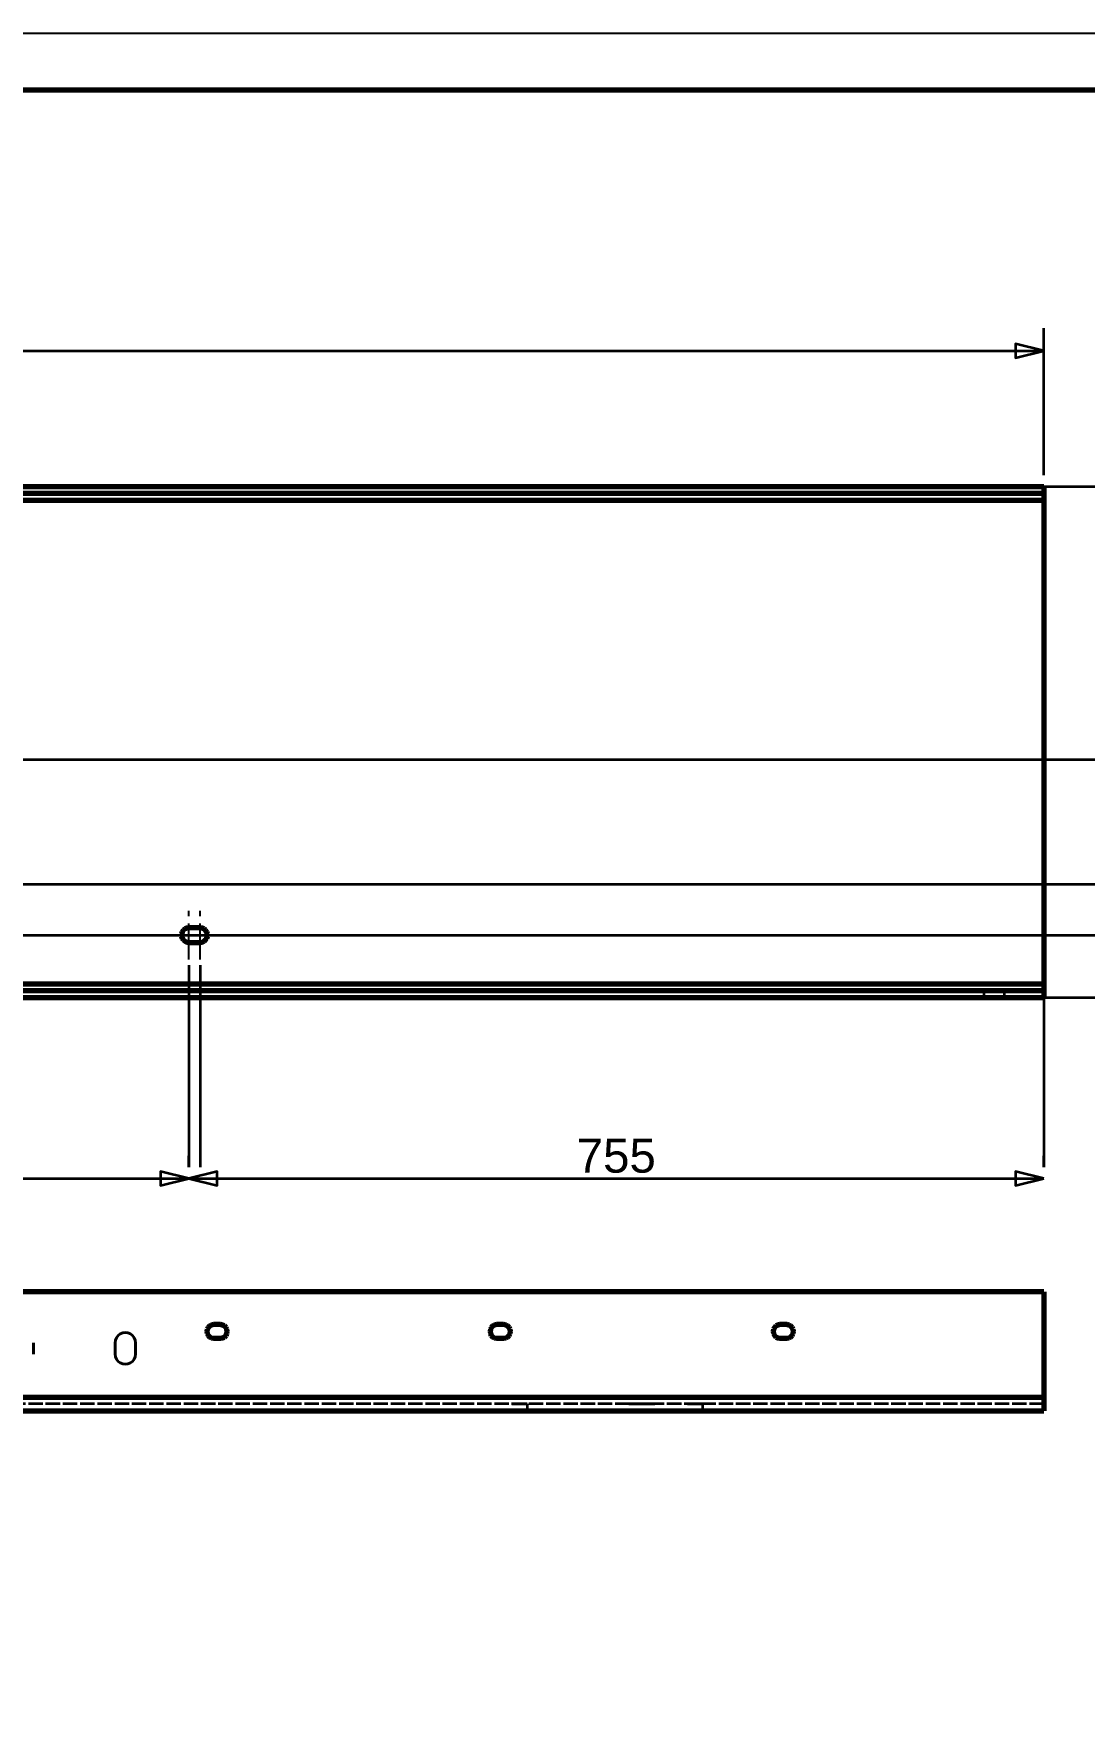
# Model space of a CAD drawing. Header units: millimetres. Extents: x 0 to 420, y 0 to 297.
# Drawn here: x 186.3 to 279.1, y 148.5 to 297 of the extents above; entities that cross this region are included whole.
import ezdxf
from ezdxf.enums import TextEntityAlignment as Align

# ---------------------------------------------------------------- set-up
doc = ezdxf.new("R2010")
doc.units = ezdxf.units.MM
doc.linetypes.add('CENTER', pattern=[5.08, 3.175, -0.635, 0.635, -0.635])
doc.linetypes.add('DASHED', pattern=[1.524, 1.27, -0.254])
doc.styles.add('GOST', font='Arial')

msp = doc.modelspace()

# ---------------------------------------------------------------- linework, layer by layer
at = {"color": 7, "lineweight": 35}
for p, q in [((275.5, 258), (275.5, 271)), ((65, 269), (275.5, 269)), ((275.5, 257), (290.5, 257)), ((98.47, 232.9), (290.5, 232.9)), ((113.97, 232.9), (290.5, 232.9)), ((98.47, 221.9), (290.5, 221.9)), ((113.97, 221.9), (290.5, 221.9)), ((102.65, 217.4), (290.5, 217.4)), ((103.65, 217.4), (290.5, 217.4)), ((202.65, 217.4), (290.5, 217.4)), ((203.65, 217.4), (290.5, 217.4)), ((200, 214.75), (200, 196.9)), ((201, 214.75), (201, 196.9)), ((275.5, 211.9), (275.5, 196.9)), ((275.5, 211.9), (290.5, 211.9)), ((200, 196.9), (200, 197.9)), ((200, 196.9), (200, 197.9)), ((275.5, 196.9), (275.5, 197.9)), ((111.3, 195.9), (200, 195.9)), ((200, 195.9), (275.5, 195.9))]:
    msp.add_line(p, q, dxfattribs=at)
at = {"color": 1, "lineweight": 70}
for p, q in [((65, 257), (275.5, 257)), ((275.5, 257), (275.5, 256.4)), ((275.5, 256.4), (65, 256.4)), ((65, 255.8), (275.5, 255.8)), ((275.5, 256.4), (275.5, 256.4)), ((275.5, 256.4), (275.5, 256.38)), ((275.5, 256.38), (275.5, 256.37)), ((275.5, 256.37), (275.5, 256.34)), ((275.5, 256.34), (275.5, 256.31)), ((275.5, 256.31), (275.5, 256.27)), ((275.5, 256.27), (275.5, 256.22)), ((275.5, 256.22), (275.5, 256.17)), ((275.5, 256.17), (275.5, 256.12)), ((275.5, 256.12), (275.5, 256.06)), ((275.5, 256.06), (275.5, 256)), ((275.5, 256), (275.5, 255.93)), ((275.5, 255.93), (275.5, 255.87)), ((275.5, 255.87), (275.5, 255.8)), ((275.5, 255.8), (275.5, 213.1)), ((199.41, 217.67), (199.36, 217.49)), ((199.36, 217.49), (199.36, 217.31)), ((199.36, 217.31), (199.41, 217.13)), ((199.51, 217.83), (199.41, 217.67)), ((199.41, 217.13), (199.51, 216.97)), ((199.65, 217.95), (199.51, 217.83)), ((199.51, 216.97), (199.65, 216.85)), ((199.82, 218.02), (199.65, 217.95)), ((199.65, 216.85), (199.82, 216.78)), ((200, 218.05), (199.82, 218.02)), ((201, 218.05), (200, 218.05)), ((201.18, 218.02), (201, 218.05)), ((201.35, 217.95), (201.18, 218.02)), ((201.18, 216.78), (201.35, 216.85)), ((201.49, 217.83), (201.35, 217.95)), ((201.35, 216.85), (201.49, 216.97)), ((201.59, 217.67), (201.49, 217.83)), ((201.49, 216.97), (201.59, 217.13)), ((201.64, 217.49), (201.59, 217.67)), ((201.59, 217.13), (201.64, 217.31)), ((201.64, 217.31), (201.64, 217.49)), ((199.82, 216.78), (200, 216.75)), ((200, 216.75), (201, 216.75)), ((201, 216.75), (201.18, 216.78)), ((65, 213.1), (275.5, 213.1)), ((65, 212.5), (275.5, 212.5)), ((275.5, 213.1), (275.5, 213.03)), ((275.5, 213.03), (275.5, 212.97)), ((275.5, 212.97), (275.5, 212.9)), ((275.5, 212.9), (275.5, 212.84)), ((275.5, 212.84), (275.5, 212.78)), ((275.5, 212.78), (275.5, 212.73)), ((275.5, 212.73), (275.5, 212.68)), ((275.5, 212.68), (275.5, 212.63)), ((275.5, 212.63), (275.5, 212.59)), ((275.5, 212.59), (275.5, 212.56)), ((275.5, 212.56), (275.5, 212.53)), ((275.5, 212.53), (275.5, 212.52)), ((275.5, 212.52), (275.5, 212.5)), ((275.5, 212.5), (275.5, 211.9)), ((275.5, 212.5), (275.5, 212.5)), ((65, 211.9), (275.5, 211.9)), ((275.5, 185.9), (65, 185.9)), ((275.5, 185.9), (275.5, 176.6)), ((201.71, 182.75), (201.63, 182.59)), ((201.85, 182.89), (201.71, 182.75)), ((202.01, 182.97), (201.85, 182.89)), ((202.2, 183), (202.01, 182.97)), ((202.8, 183), (202.2, 183)), ((202.99, 182.97), (202.8, 183)), ((203.15, 182.89), (202.99, 182.97)), ((203.29, 182.75), (203.15, 182.89)), ((203.37, 182.59), (203.29, 182.75)), ((226.71, 182.75), (226.63, 182.59)), ((226.85, 182.89), (226.71, 182.75)), ((227.01, 182.97), (226.85, 182.89)), ((227.2, 183), (227.01, 182.97)), ((227.8, 183), (227.2, 183)), ((227.99, 182.97), (227.8, 183)), ((228.15, 182.89), (227.99, 182.97)), ((228.29, 182.75), (228.15, 182.89)), ((228.37, 182.59), (228.29, 182.75)), ((251.71, 182.75), (251.63, 182.59)), ((251.85, 182.89), (251.71, 182.75)), ((252.01, 182.97), (251.85, 182.89)), ((252.2, 183), (252.01, 182.97)), ((252.8, 183), (252.2, 183)), ((252.99, 182.97), (252.8, 183)), ((253.15, 182.89), (252.99, 182.97)), ((253.29, 182.75), (253.15, 182.89)), ((253.37, 182.59), (253.29, 182.75)), ((201.63, 182.59), (201.6, 182.4)), ((201.6, 182.4), (201.63, 182.21)), ((201.63, 182.21), (201.71, 182.05)), ((201.71, 182.05), (201.85, 181.91)), ((201.85, 181.91), (202.01, 181.83)), ((202.01, 181.83), (202.2, 181.8)), ((202.2, 181.8), (202.8, 181.8)), ((202.8, 181.8), (202.99, 181.83)), ((202.99, 181.83), (203.15, 181.91)), ((203.15, 181.91), (203.29, 182.05)), ((203.29, 182.05), (203.37, 182.21)), ((203.4, 182.4), (203.37, 182.59)), ((203.37, 182.21), (203.4, 182.4)), ((226.63, 182.59), (226.6, 182.4)), ((226.6, 182.4), (226.63, 182.21)), ((226.63, 182.21), (226.71, 182.05)), ((226.71, 182.05), (226.85, 181.91)), ((226.85, 181.91), (227.01, 181.83)), ((227.01, 181.83), (227.2, 181.8)), ((227.2, 181.8), (227.8, 181.8)), ((227.8, 181.8), (227.99, 181.83)), ((227.99, 181.83), (228.15, 181.91)), ((228.15, 181.91), (228.29, 182.05)), ((228.29, 182.05), (228.37, 182.21)), ((228.4, 182.4), (228.37, 182.59)), ((228.37, 182.21), (228.4, 182.4)), ((251.63, 182.59), (251.6, 182.4)), ((251.6, 182.4), (251.63, 182.21)), ((251.63, 182.21), (251.71, 182.05)), ((251.71, 182.05), (251.85, 181.91)), ((251.85, 181.91), (252.01, 181.83)), ((252.01, 181.83), (252.2, 181.8)), ((252.2, 181.8), (252.8, 181.8)), ((252.8, 181.8), (252.99, 181.83)), ((252.99, 181.83), (253.15, 181.91)), ((253.15, 181.91), (253.29, 182.05)), ((253.29, 182.05), (253.37, 182.21)), ((253.4, 182.4), (253.37, 182.59)), ((253.37, 182.21), (253.4, 182.4)), ((65, 176.6), (275.5, 176.6)), ((65, 175.4), (275.5, 175.4)), ((275.5, 176.6), (275.5, 176.47)), ((275.5, 176.47), (275.5, 176.33)), ((275.5, 176.33), (275.5, 176.2)), ((275.5, 176.2), (275.5, 176.08)), ((275.5, 176.08), (275.5, 175.96)), ((275.5, 175.96), (275.5, 175.85)), ((275.5, 175.85), (275.5, 175.75)), ((275.5, 175.75), (275.5, 175.66)), ((275.5, 175.66), (275.5, 175.58)), ((275.5, 175.58), (275.5, 175.52)), ((275.5, 175.52), (275.5, 175.47)), ((275.5, 175.47), (275.5, 175.43)), ((275.5, 175.43), (275.5, 175.41)), ((275.5, 175.41), (275.5, 175.4))]:
    msp.add_line(p, q, dxfattribs=at)
at = {"color": 5, "linetype": 'DASHED', "lineweight": 35}
for p, q in [((275.5, 257), (65, 257)), ((187.12, 257), (187.1, 257)), ((187.1, 257), (187.1, 257)), ((187.1, 257), (187.1, 257)), ((187.1, 257), (187.12, 257)), ((187.13, 257), (187.12, 257)), ((187.12, 257), (187.13, 257)), ((187.16, 257), (187.13, 257)), ((187.13, 257), (187.16, 257)), ((187.19, 257), (187.16, 257)), ((187.16, 257), (187.19, 257)), ((187.23, 257), (187.19, 257)), ((187.19, 257), (187.23, 257)), ((187.28, 257), (187.23, 257)), ((187.23, 257), (187.28, 257)), ((187.33, 257), (187.28, 257)), ((187.28, 257), (187.33, 257)), ((187.38, 257), (187.33, 257)), ((187.33, 257), (187.38, 257)), ((187.44, 257), (187.38, 257)), ((187.38, 257), (187.44, 257)), ((187.5, 257), (187.44, 257)), ((187.44, 257), (187.5, 257)), ((187.57, 257), (187.5, 257)), ((187.5, 257), (187.57, 257)), ((187.63, 257), (187.57, 257)), ((187.57, 257), (187.63, 257)), ((187.7, 257), (187.63, 257)), ((187.63, 257), (187.7, 257)), ((188.3, 257), (187.7, 257)), ((187.7, 257), (188.3, 257)), ((188.3, 257), (188.37, 257)), ((188.37, 257), (188.3, 257)), ((188.37, 257), (188.43, 257)), ((188.43, 257), (188.37, 257)), ((188.43, 257), (188.5, 257)), ((188.5, 257), (188.43, 257)), ((188.5, 257), (188.56, 257)), ((188.56, 257), (188.5, 257)), ((188.56, 257), (188.62, 257)), ((188.62, 257), (188.56, 257)), ((188.62, 257), (188.67, 257)), ((188.67, 257), (188.62, 257)), ((188.67, 257), (188.72, 257)), ((188.72, 257), (188.67, 257)), ((188.72, 257), (188.77, 257)), ((188.77, 257), (188.72, 257)), ((188.77, 257), (188.81, 257)), ((188.81, 257), (188.77, 257)), ((188.81, 257), (188.84, 257)), ((188.84, 257), (188.81, 257)), ((188.84, 257), (188.87, 257)), ((188.87, 257), (188.84, 257)), ((188.87, 257), (188.88, 257)), ((188.88, 257), (188.87, 257)), ((188.88, 257), (188.9, 257)), ((188.9, 257), (188.88, 257)), ((188.9, 257), (188.9, 257)), ((188.9, 257), (188.9, 257)), ((212.12, 257), (212.1, 257)), ((212.1, 257), (212.1, 257)), ((212.1, 257), (212.1, 257)), ((212.1, 257), (212.12, 257)), ((212.13, 257), (212.12, 257)), ((212.12, 257), (212.13, 257)), ((212.16, 257), (212.13, 257)), ((212.13, 257), (212.16, 257)), ((212.19, 257), (212.16, 257)), ((212.16, 257), (212.19, 257)), ((212.23, 257), (212.19, 257)), ((212.19, 257), (212.23, 257)), ((212.28, 257), (212.23, 257)), ((212.23, 257), (212.28, 257)), ((212.33, 257), (212.28, 257)), ((212.28, 257), (212.33, 257)), ((212.38, 257), (212.33, 257)), ((212.33, 257), (212.38, 257)), ((212.44, 257), (212.38, 257)), ((212.38, 257), (212.44, 257)), ((212.5, 257), (212.44, 257)), ((212.44, 257), (212.5, 257)), ((212.57, 257), (212.5, 257)), ((212.5, 257), (212.57, 257)), ((212.63, 257), (212.57, 257)), ((212.57, 257), (212.63, 257)), ((212.7, 257), (212.63, 257)), ((212.63, 257), (212.7, 257)), ((213.3, 257), (212.7, 257)), ((212.7, 257), (213.3, 257)), ((213.3, 257), (213.37, 257)), ((213.37, 257), (213.3, 257)), ((213.37, 257), (213.43, 257)), ((213.43, 257), (213.37, 257)), ((213.43, 257), (213.5, 257)), ((213.5, 257), (213.43, 257)), ((213.5, 257), (213.56, 257)), ((213.56, 257), (213.5, 257)), ((213.56, 257), (213.62, 257)), ((213.62, 257), (213.56, 257)), ((213.62, 257), (213.67, 257)), ((213.67, 257), (213.62, 257)), ((213.67, 257), (213.72, 257)), ((213.72, 257), (213.67, 257)), ((213.72, 257), (213.77, 257)), ((213.77, 257), (213.72, 257)), ((213.77, 257), (213.81, 257)), ((213.81, 257), (213.77, 257)), ((213.81, 257), (213.84, 257)), ((213.84, 257), (213.81, 257)), ((213.84, 257), (213.87, 257)), ((213.87, 257), (213.84, 257)), ((213.87, 257), (213.88, 257)), ((213.88, 257), (213.87, 257)), ((213.88, 257), (213.9, 257)), ((213.9, 257), (213.88, 257)), ((213.9, 257), (213.9, 257)), ((213.9, 257), (213.9, 257)), ((237.12, 257), (237.1, 257)), ((237.1, 257), (237.1, 257)), ((237.1, 257), (237.1, 257)), ((237.1, 257), (237.12, 257)), ((237.13, 257), (237.12, 257)), ((237.12, 257), (237.13, 257)), ((237.16, 257), (237.13, 257)), ((237.13, 257), (237.16, 257)), ((237.19, 257), (237.16, 257)), ((237.16, 257), (237.19, 257)), ((237.23, 257), (237.19, 257)), ((237.19, 257), (237.23, 257)), ((237.28, 257), (237.23, 257)), ((237.23, 257), (237.28, 257)), ((237.33, 257), (237.28, 257)), ((237.28, 257), (237.33, 257)), ((237.38, 257), (237.33, 257)), ((237.33, 257), (237.38, 257)), ((237.44, 257), (237.38, 257)), ((237.38, 257), (237.44, 257)), ((237.5, 257), (237.44, 257)), ((237.44, 257), (237.5, 257)), ((237.57, 257), (237.5, 257)), ((237.5, 257), (237.57, 257)), ((237.63, 257), (237.57, 257)), ((237.57, 257), (237.63, 257)), ((237.7, 257), (237.63, 257)), ((237.63, 257), (237.7, 257)), ((238.3, 257), (237.7, 257)), ((237.7, 257), (238.3, 257)), ((238.3, 257), (238.37, 257)), ((238.37, 257), (238.3, 257)), ((238.37, 257), (238.43, 257)), ((238.43, 257), (238.37, 257)), ((238.43, 257), (238.5, 257)), ((238.5, 257), (238.43, 257)), ((238.5, 257), (238.56, 257)), ((238.56, 257), (238.5, 257)), ((238.56, 257), (238.62, 257)), ((238.62, 257), (238.56, 257)), ((238.62, 257), (238.67, 257)), ((238.67, 257), (238.62, 257)), ((238.67, 257), (238.72, 257)), ((238.72, 257), (238.67, 257)), ((238.72, 257), (238.77, 257)), ((238.77, 257), (238.72, 257)), ((238.77, 257), (238.81, 257)), ((238.81, 257), (238.77, 257)), ((238.81, 257), (238.84, 257)), ((238.84, 257), (238.81, 257)), ((238.84, 257), (238.87, 257)), ((238.87, 257), (238.84, 257)), ((238.87, 257), (238.88, 257)), ((238.88, 257), (238.87, 257)), ((238.88, 257), (238.9, 257)), ((238.9, 257), (238.88, 257)), ((238.9, 257), (238.9, 257)), ((238.9, 257), (238.9, 257)), ((262.12, 257), (262.1, 257)), ((262.1, 257), (262.1, 257)), ((262.1, 257), (262.1, 257)), ((262.1, 257), (262.12, 257)), ((262.13, 257), (262.12, 257)), ((262.12, 257), (262.13, 257)), ((262.16, 257), (262.13, 257)), ((262.13, 257), (262.16, 257)), ((262.19, 257), (262.16, 257)), ((262.16, 257), (262.19, 257)), ((262.23, 257), (262.19, 257)), ((262.19, 257), (262.23, 257)), ((262.28, 257), (262.23, 257)), ((262.23, 257), (262.28, 257)), ((262.33, 257), (262.28, 257)), ((262.28, 257), (262.33, 257)), ((262.38, 257), (262.33, 257)), ((262.33, 257), (262.38, 257)), ((262.44, 257), (262.38, 257)), ((262.38, 257), (262.44, 257)), ((262.5, 257), (262.44, 257)), ((262.44, 257), (262.5, 257)), ((262.57, 257), (262.5, 257)), ((262.5, 257), (262.57, 257)), ((262.63, 257), (262.57, 257)), ((262.57, 257), (262.63, 257)), ((262.7, 257), (262.63, 257)), ((262.63, 257), (262.7, 257)), ((263.3, 257), (262.7, 257)), ((262.7, 257), (263.3, 257)), ((263.3, 257), (263.37, 257)), ((263.37, 257), (263.3, 257)), ((263.37, 257), (263.43, 257)), ((263.43, 257), (263.37, 257)), ((263.43, 257), (263.5, 257)), ((263.5, 257), (263.43, 257)), ((263.5, 257), (263.56, 257)), ((263.56, 257), (263.5, 257)), ((263.56, 257), (263.62, 257)), ((263.62, 257), (263.56, 257)), ((263.62, 257), (263.67, 257)), ((263.67, 257), (263.62, 257)), ((263.67, 257), (263.72, 257)), ((263.72, 257), (263.67, 257)), ((263.72, 257), (263.77, 257)), ((263.77, 257), (263.72, 257)), ((263.77, 257), (263.81, 257)), ((263.81, 257), (263.77, 257)), ((263.81, 257), (263.84, 257)), ((263.84, 257), (263.81, 257)), ((263.84, 257), (263.87, 257)), ((263.87, 257), (263.84, 257)), ((263.87, 257), (263.88, 257)), ((263.88, 257), (263.87, 257)), ((263.88, 257), (263.9, 257)), ((263.9, 257), (263.88, 257)), ((263.9, 257), (263.9, 257)), ((263.9, 257), (263.9, 257)), ((275.5, 256.99), (275.5, 257)), ((275.5, 256.97), (275.5, 256.99)), ((275.5, 256.93), (275.5, 256.97)), ((275.5, 256.88), (275.5, 256.93)), ((65, 256.4), (275.5, 256.4)), ((187.12, 256.4), (187.1, 256.4)), ((187.1, 256.4), (187.1, 256.4)), ((187.1, 256.4), (187.1, 256.4)), ((187.1, 256.4), (187.12, 256.4)), ((187.13, 256.4), (187.12, 256.4)), ((187.12, 256.4), (187.13, 256.4)), ((187.16, 256.4), (187.13, 256.4)), ((187.13, 256.4), (187.16, 256.4)), ((187.19, 256.4), (187.16, 256.4)), ((187.16, 256.4), (187.19, 256.4)), ((187.23, 256.4), (187.19, 256.4)), ((187.19, 256.4), (187.23, 256.4)), ((187.28, 256.4), (187.23, 256.4)), ((187.23, 256.4), (187.28, 256.4)), ((187.33, 256.4), (187.28, 256.4)), ((187.28, 256.4), (187.33, 256.4)), ((187.38, 256.4), (187.33, 256.4)), ((187.33, 256.4), (187.38, 256.4)), ((187.44, 256.4), (187.38, 256.4)), ((187.38, 256.4), (187.44, 256.4)), ((187.5, 256.4), (187.44, 256.4)), ((187.44, 256.4), (187.5, 256.4)), ((187.57, 256.4), (187.5, 256.4)), ((187.5, 256.4), (187.57, 256.4)), ((187.63, 256.4), (187.57, 256.4)), ((187.57, 256.4), (187.63, 256.4)), ((187.7, 256.4), (187.63, 256.4)), ((187.63, 256.4), (187.7, 256.4)), ((187.7, 256.4), (188.3, 256.4)), ((188.3, 256.4), (187.7, 256.4)), ((188.3, 256.4), (188.37, 256.4)), ((188.37, 256.4), (188.3, 256.4)), ((188.37, 256.4), (188.43, 256.4)), ((188.43, 256.4), (188.37, 256.4)), ((188.43, 256.4), (188.5, 256.4)), ((188.5, 256.4), (188.43, 256.4)), ((188.5, 256.4), (188.56, 256.4)), ((188.56, 256.4), (188.5, 256.4)), ((188.56, 256.4), (188.62, 256.4)), ((188.62, 256.4), (188.56, 256.4)), ((188.62, 256.4), (188.67, 256.4)), ((188.67, 256.4), (188.62, 256.4)), ((188.67, 256.4), (188.72, 256.4)), ((188.72, 256.4), (188.67, 256.4)), ((188.72, 256.4), (188.77, 256.4)), ((188.77, 256.4), (188.72, 256.4)), ((188.77, 256.4), (188.81, 256.4)), ((188.81, 256.4), (188.77, 256.4)), ((188.81, 256.4), (188.84, 256.4)), ((188.84, 256.4), (188.81, 256.4)), ((188.84, 256.4), (188.87, 256.4)), ((188.87, 256.4), (188.84, 256.4)), ((188.87, 256.4), (188.88, 256.4)), ((188.88, 256.4), (188.87, 256.4)), ((188.88, 256.4), (188.9, 256.4)), ((188.9, 256.4), (188.88, 256.4)), ((188.9, 256.4), (188.9, 256.4)), ((188.9, 256.4), (188.9, 256.4)), ((212.12, 256.4), (212.1, 256.4)), ((212.1, 256.4), (212.1, 256.4)), ((212.1, 256.4), (212.1, 256.4)), ((212.1, 256.4), (212.12, 256.4)), ((212.13, 256.4), (212.12, 256.4)), ((212.12, 256.4), (212.13, 256.4)), ((212.16, 256.4), (212.13, 256.4)), ((212.13, 256.4), (212.16, 256.4)), ((212.19, 256.4), (212.16, 256.4)), ((212.16, 256.4), (212.19, 256.4)), ((212.23, 256.4), (212.19, 256.4)), ((212.19, 256.4), (212.23, 256.4)), ((212.28, 256.4), (212.23, 256.4)), ((212.23, 256.4), (212.28, 256.4)), ((212.33, 256.4), (212.28, 256.4)), ((212.28, 256.4), (212.33, 256.4)), ((212.38, 256.4), (212.33, 256.4)), ((212.33, 256.4), (212.38, 256.4)), ((212.44, 256.4), (212.38, 256.4)), ((212.38, 256.4), (212.44, 256.4)), ((212.5, 256.4), (212.44, 256.4)), ((212.44, 256.4), (212.5, 256.4)), ((212.57, 256.4), (212.5, 256.4)), ((212.5, 256.4), (212.57, 256.4)), ((212.63, 256.4), (212.57, 256.4)), ((212.57, 256.4), (212.63, 256.4)), ((212.7, 256.4), (212.63, 256.4)), ((212.63, 256.4), (212.7, 256.4)), ((212.7, 256.4), (213.3, 256.4)), ((213.3, 256.4), (212.7, 256.4)), ((213.3, 256.4), (213.37, 256.4)), ((213.37, 256.4), (213.3, 256.4)), ((213.37, 256.4), (213.43, 256.4)), ((213.43, 256.4), (213.37, 256.4)), ((213.43, 256.4), (213.5, 256.4)), ((213.5, 256.4), (213.43, 256.4)), ((213.5, 256.4), (213.56, 256.4)), ((213.56, 256.4), (213.5, 256.4)), ((213.56, 256.4), (213.62, 256.4)), ((213.62, 256.4), (213.56, 256.4)), ((213.62, 256.4), (213.67, 256.4)), ((213.67, 256.4), (213.62, 256.4)), ((213.67, 256.4), (213.72, 256.4)), ((213.72, 256.4), (213.67, 256.4)), ((213.72, 256.4), (213.77, 256.4)), ((213.77, 256.4), (213.72, 256.4)), ((213.77, 256.4), (213.81, 256.4)), ((213.81, 256.4), (213.77, 256.4)), ((213.81, 256.4), (213.84, 256.4)), ((213.84, 256.4), (213.81, 256.4)), ((213.84, 256.4), (213.87, 256.4)), ((213.87, 256.4), (213.84, 256.4)), ((213.87, 256.4), (213.88, 256.4)), ((213.88, 256.4), (213.87, 256.4)), ((213.88, 256.4), (213.9, 256.4)), ((213.9, 256.4), (213.88, 256.4)), ((213.9, 256.4), (213.9, 256.4)), ((213.9, 256.4), (213.9, 256.4)), ((237.12, 256.4), (237.1, 256.4)), ((237.1, 256.4), (237.1, 256.4)), ((237.1, 256.4), (237.1, 256.4)), ((237.1, 256.4), (237.12, 256.4)), ((237.13, 256.4), (237.12, 256.4)), ((237.12, 256.4), (237.13, 256.4)), ((237.16, 256.4), (237.13, 256.4)), ((237.13, 256.4), (237.16, 256.4)), ((237.19, 256.4), (237.16, 256.4)), ((237.16, 256.4), (237.19, 256.4)), ((237.23, 256.4), (237.19, 256.4)), ((237.19, 256.4), (237.23, 256.4)), ((237.28, 256.4), (237.23, 256.4)), ((237.23, 256.4), (237.28, 256.4)), ((237.33, 256.4), (237.28, 256.4)), ((237.28, 256.4), (237.33, 256.4)), ((237.38, 256.4), (237.33, 256.4)), ((237.33, 256.4), (237.38, 256.4)), ((237.44, 256.4), (237.38, 256.4)), ((237.38, 256.4), (237.44, 256.4)), ((237.5, 256.4), (237.44, 256.4)), ((237.44, 256.4), (237.5, 256.4)), ((237.57, 256.4), (237.5, 256.4)), ((237.5, 256.4), (237.57, 256.4)), ((237.63, 256.4), (237.57, 256.4)), ((237.57, 256.4), (237.63, 256.4)), ((237.7, 256.4), (237.63, 256.4)), ((237.63, 256.4), (237.7, 256.4)), ((237.7, 256.4), (238.3, 256.4)), ((238.3, 256.4), (237.7, 256.4)), ((238.3, 256.4), (238.37, 256.4)), ((238.37, 256.4), (238.3, 256.4)), ((238.37, 256.4), (238.43, 256.4)), ((238.43, 256.4), (238.37, 256.4)), ((238.43, 256.4), (238.5, 256.4)), ((238.5, 256.4), (238.43, 256.4)), ((238.5, 256.4), (238.56, 256.4)), ((238.56, 256.4), (238.5, 256.4)), ((238.56, 256.4), (238.62, 256.4)), ((238.62, 256.4), (238.56, 256.4)), ((238.62, 256.4), (238.67, 256.4)), ((238.67, 256.4), (238.62, 256.4)), ((238.67, 256.4), (238.72, 256.4)), ((238.72, 256.4), (238.67, 256.4)), ((238.72, 256.4), (238.77, 256.4)), ((238.77, 256.4), (238.72, 256.4)), ((238.77, 256.4), (238.81, 256.4)), ((238.81, 256.4), (238.77, 256.4)), ((238.81, 256.4), (238.84, 256.4)), ((238.84, 256.4), (238.81, 256.4)), ((238.84, 256.4), (238.87, 256.4)), ((238.87, 256.4), (238.84, 256.4)), ((238.87, 256.4), (238.88, 256.4)), ((238.88, 256.4), (238.87, 256.4)), ((238.88, 256.4), (238.9, 256.4)), ((238.9, 256.4), (238.88, 256.4)), ((238.9, 256.4), (238.9, 256.4)), ((238.9, 256.4), (238.9, 256.4)), ((262.12, 256.4), (262.1, 256.4)), ((262.1, 256.4), (262.1, 256.4)), ((262.1, 256.4), (262.1, 256.4)), ((262.1, 256.4), (262.12, 256.4)), ((262.13, 256.4), (262.12, 256.4)), ((262.12, 256.4), (262.13, 256.4)), ((262.16, 256.4), (262.13, 256.4)), ((262.13, 256.4), (262.16, 256.4)), ((262.19, 256.4), (262.16, 256.4)), ((262.16, 256.4), (262.19, 256.4)), ((262.23, 256.4), (262.19, 256.4)), ((262.19, 256.4), (262.23, 256.4)), ((262.28, 256.4), (262.23, 256.4)), ((262.23, 256.4), (262.28, 256.4)), ((262.33, 256.4), (262.28, 256.4)), ((262.28, 256.4), (262.33, 256.4)), ((262.38, 256.4), (262.33, 256.4)), ((262.33, 256.4), (262.38, 256.4)), ((262.44, 256.4), (262.38, 256.4)), ((262.38, 256.4), (262.44, 256.4)), ((262.5, 256.4), (262.44, 256.4)), ((262.44, 256.4), (262.5, 256.4)), ((262.57, 256.4), (262.5, 256.4)), ((262.5, 256.4), (262.57, 256.4)), ((262.63, 256.4), (262.57, 256.4)), ((262.57, 256.4), (262.63, 256.4)), ((262.7, 256.4), (262.63, 256.4)), ((262.63, 256.4), (262.7, 256.4)), ((262.7, 256.4), (263.3, 256.4)), ((263.3, 256.4), (262.7, 256.4)), ((263.3, 256.4), (263.37, 256.4)), ((263.37, 256.4), (263.3, 256.4)), ((263.37, 256.4), (263.43, 256.4)), ((263.43, 256.4), (263.37, 256.4)), ((263.43, 256.4), (263.5, 256.4)), ((263.5, 256.4), (263.43, 256.4)), ((263.5, 256.4), (263.56, 256.4)), ((263.56, 256.4), (263.5, 256.4)), ((263.56, 256.4), (263.62, 256.4)), ((263.62, 256.4), (263.56, 256.4)), ((263.62, 256.4), (263.67, 256.4)), ((263.67, 256.4), (263.62, 256.4)), ((263.67, 256.4), (263.72, 256.4)), ((263.72, 256.4), (263.67, 256.4)), ((263.72, 256.4), (263.77, 256.4)), ((263.77, 256.4), (263.72, 256.4)), ((263.77, 256.4), (263.81, 256.4)), ((263.81, 256.4), (263.77, 256.4)), ((263.81, 256.4), (263.84, 256.4)), ((263.84, 256.4), (263.81, 256.4)), ((263.84, 256.4), (263.87, 256.4)), ((263.87, 256.4), (263.84, 256.4)), ((263.87, 256.4), (263.88, 256.4)), ((263.88, 256.4), (263.87, 256.4)), ((263.88, 256.4), (263.9, 256.4)), ((263.9, 256.4), (263.88, 256.4)), ((263.9, 256.4), (263.9, 256.4)), ((263.9, 256.4), (263.9, 256.4)), ((275.5, 256.82), (275.5, 256.88)), ((275.5, 256.74), (275.5, 256.82)), ((275.5, 256.65), (275.5, 256.74)), ((275.5, 256.55), (275.5, 256.65)), ((275.5, 256.44), (275.5, 256.55)), ((275.5, 256.32), (275.5, 256.44)), ((275.5, 256.2), (275.5, 256.32)), ((275.5, 256.07), (275.5, 256.2)), ((275.5, 255.93), (275.5, 256.07)), ((275.5, 255.8), (275.5, 255.93)), ((275.5, 213.1), (275.5, 255.8)), ((199.36, 217.49), (199.41, 217.67)), ((199.36, 217.31), (199.36, 217.49)), ((199.41, 217.13), (199.36, 217.31)), ((199.41, 217.67), (199.51, 217.83)), ((199.51, 216.97), (199.41, 217.13)), ((199.51, 217.83), (199.65, 217.95)), ((199.65, 216.85), (199.51, 216.97)), ((199.65, 217.95), (199.82, 218.02)), ((199.82, 216.78), (199.65, 216.85)), ((199.82, 218.02), (200, 218.05)), ((200, 218.05), (201, 218.05)), ((201, 218.05), (201.18, 218.02)), ((201.18, 218.02), (201.35, 217.95)), ((201.35, 216.85), (201.18, 216.78)), ((201.35, 217.95), (201.49, 217.83)), ((201.49, 216.97), (201.35, 216.85)), ((201.49, 217.83), (201.59, 217.67)), ((201.59, 217.13), (201.49, 216.97)), ((201.59, 217.67), (201.64, 217.49)), ((201.64, 217.31), (201.59, 217.13)), ((201.64, 217.49), (201.64, 217.31)), ((200, 216.75), (199.82, 216.78)), ((201, 216.75), (200, 216.75)), ((201.18, 216.78), (201, 216.75)), ((65, 212.5), (275.5, 212.5)), ((270.2, 212.5), (270.2, 211.9)), ((270.2, 212.5), (270.22, 212.5)), ((270.2, 212.5), (270.2, 211.9)), ((270.22, 212.5), (270.2, 212.5)), ((270.22, 212.5), (270.29, 212.5)), ((270.29, 212.5), (270.22, 212.5)), ((270.29, 212.5), (270.4, 212.5)), ((270.4, 212.5), (270.29, 212.5)), ((270.4, 212.5), (270.54, 212.5)), ((270.54, 212.5), (270.4, 212.5)), ((270.54, 212.5), (270.71, 212.5)), ((270.71, 212.5), (270.54, 212.5)), ((270.71, 212.5), (270.9, 212.5)), ((270.9, 212.5), (270.71, 212.5)), ((270.9, 212.5), (271.1, 212.5)), ((271.1, 212.5), (270.9, 212.5)), ((271.1, 212.5), (271.3, 212.5)), ((271.3, 212.5), (271.1, 212.5)), ((271.3, 212.5), (271.49, 212.5)), ((271.49, 212.5), (271.3, 212.5)), ((271.49, 212.5), (271.66, 212.5)), ((271.66, 212.5), (271.49, 212.5)), ((271.66, 212.5), (271.8, 212.5)), ((271.8, 212.5), (271.66, 212.5)), ((271.8, 212.5), (271.91, 212.5)), ((271.91, 212.5), (271.8, 212.5)), ((271.91, 212.5), (271.98, 212.5)), ((271.98, 212.5), (271.91, 212.5)), ((271.98, 212.5), (272, 212.5)), ((272, 212.5), (271.98, 212.5)), ((272, 212.5), (272, 211.9)), ((272, 212.5), (272, 211.9)), ((275.5, 212.97), (275.5, 213.1)), ((275.5, 212.83), (275.5, 212.97)), ((275.5, 212.7), (275.5, 212.83)), ((275.5, 212.58), (275.5, 212.7)), ((275.5, 212.46), (275.5, 212.58)), ((275.5, 212.35), (275.5, 212.46)), ((275.5, 211.9), (65, 211.9)), ((270.22, 211.9), (270.2, 211.9)), ((270.2, 211.9), (270.22, 211.9)), ((270.29, 211.9), (270.22, 211.9)), ((270.22, 211.9), (270.29, 211.9)), ((270.4, 211.9), (270.29, 211.9)), ((270.29, 211.9), (270.4, 211.9)), ((270.54, 211.9), (270.4, 211.9)), ((270.4, 211.9), (270.54, 211.9)), ((270.71, 211.9), (270.54, 211.9)), ((270.54, 211.9), (270.71, 211.9)), ((270.9, 211.9), (270.71, 211.9)), ((270.71, 211.9), (270.9, 211.9)), ((271.1, 211.9), (270.9, 211.9)), ((270.9, 211.9), (271.1, 211.9)), ((271.3, 211.9), (271.1, 211.9)), ((271.1, 211.9), (271.3, 211.9)), ((271.49, 211.9), (271.3, 211.9)), ((271.3, 211.9), (271.49, 211.9)), ((271.66, 211.9), (271.49, 211.9)), ((271.49, 211.9), (271.66, 211.9)), ((271.8, 211.9), (271.66, 211.9)), ((271.66, 211.9), (271.8, 211.9)), ((271.91, 211.9), (271.8, 211.9)), ((271.8, 211.9), (271.91, 211.9)), ((271.98, 211.9), (271.91, 211.9)), ((271.91, 211.9), (271.98, 211.9)), ((272, 211.9), (271.98, 211.9)), ((271.98, 211.9), (272, 211.9)), ((275.5, 212.25), (275.5, 212.35)), ((275.5, 212.16), (275.5, 212.25)), ((275.5, 212.08), (275.5, 212.16)), ((275.5, 212.02), (275.5, 212.08)), ((275.5, 211.97), (275.5, 212.02)), ((275.5, 211.93), (275.5, 211.97)), ((275.5, 211.91), (275.5, 211.93)), ((275.5, 211.9), (275.5, 211.91)), ((275.5, 185.9), (65, 185.9)), ((65, 185.9), (275.5, 185.9)), ((275.5, 185.9), (65, 185.9)), ((275.5, 176.6), (275.5, 185.9)), ((275.5, 176.6), (275.5, 185.9)), ((275.5, 185.9), (275.5, 176.6)), ((201.63, 182.59), (201.71, 182.75)), ((201.71, 182.75), (201.85, 182.89)), ((201.85, 182.89), (202.01, 182.97)), ((202.01, 182.97), (202.2, 183)), ((202.2, 183), (202.8, 183)), ((202.8, 183), (202.99, 182.97)), ((202.99, 182.97), (203.15, 182.89)), ((203.15, 182.89), (203.29, 182.75)), ((203.29, 182.75), (203.37, 182.59)), ((226.63, 182.59), (226.71, 182.75)), ((226.71, 182.75), (226.85, 182.89)), ((226.85, 182.89), (227.01, 182.97)), ((227.01, 182.97), (227.2, 183)), ((227.2, 183), (227.8, 183)), ((227.8, 183), (227.99, 182.97)), ((227.99, 182.97), (228.15, 182.89)), ((228.15, 182.89), (228.29, 182.75)), ((228.29, 182.75), (228.37, 182.59)), ((251.63, 182.59), (251.71, 182.75)), ((251.71, 182.75), (251.85, 182.89)), ((251.85, 182.89), (252.01, 182.97)), ((252.01, 182.97), (252.2, 183)), ((252.2, 183), (252.8, 183)), ((252.8, 183), (252.99, 182.97)), ((252.99, 182.97), (253.15, 182.89)), ((253.15, 182.89), (253.29, 182.75)), ((253.29, 182.75), (253.37, 182.59)), ((186.3, 181.4), (186.3, 180.4)), ((186.3, 180.4), (186.3, 181.4)), ((193.5, 181.4), (193.53, 181.63)), ((193.53, 181.63), (193.5, 181.4)), ((193.5, 180.4), (193.5, 181.4)), ((193.5, 181.4), (193.5, 180.4)), ((193.53, 181.63), (193.62, 181.85)), ((193.62, 181.85), (193.53, 181.63)), ((193.62, 181.85), (193.76, 182.04)), ((193.76, 182.04), (193.62, 181.85)), ((193.76, 182.04), (193.95, 182.18)), ((193.95, 182.18), (193.76, 182.04)), ((193.95, 182.18), (194.17, 182.27)), ((194.17, 182.27), (193.95, 182.18)), ((194.17, 182.27), (194.4, 182.3)), ((194.4, 182.3), (194.17, 182.27)), ((194.4, 182.3), (194.63, 182.27)), ((194.63, 182.27), (194.4, 182.3)), ((194.63, 182.27), (194.85, 182.18)), ((194.85, 182.18), (194.63, 182.27)), ((194.85, 182.18), (195.04, 182.04)), ((195.04, 182.04), (194.85, 182.18)), ((195.04, 182.04), (195.18, 181.85)), ((195.18, 181.85), (195.04, 182.04)), ((195.18, 181.85), (195.27, 181.63)), ((195.27, 181.63), (195.18, 181.85)), ((195.27, 181.63), (195.3, 181.4)), ((195.3, 181.4), (195.27, 181.63)), ((195.3, 181.4), (195.3, 180.4)), ((195.3, 180.4), (195.3, 181.4)), ((201.6, 182.4), (201.63, 182.59)), ((201.63, 182.21), (201.6, 182.4)), ((201.71, 182.05), (201.63, 182.21)), ((201.85, 181.91), (201.71, 182.05)), ((202.01, 181.83), (201.85, 181.91)), ((202.2, 181.8), (202.01, 181.83)), ((202.8, 181.8), (202.2, 181.8)), ((202.99, 181.83), (202.8, 181.8)), ((203.15, 181.91), (202.99, 181.83)), ((203.29, 182.05), (203.15, 181.91)), ((203.37, 182.21), (203.29, 182.05)), ((203.37, 182.59), (203.4, 182.4)), ((203.4, 182.4), (203.37, 182.21)), ((226.6, 182.4), (226.63, 182.59)), ((226.63, 182.21), (226.6, 182.4)), ((226.71, 182.05), (226.63, 182.21)), ((226.85, 181.91), (226.71, 182.05)), ((227.01, 181.83), (226.85, 181.91)), ((227.2, 181.8), (227.01, 181.83)), ((227.8, 181.8), (227.2, 181.8)), ((227.99, 181.83), (227.8, 181.8)), ((228.15, 181.91), (227.99, 181.83)), ((228.29, 182.05), (228.15, 181.91)), ((228.37, 182.21), (228.29, 182.05)), ((228.37, 182.59), (228.4, 182.4)), ((228.4, 182.4), (228.37, 182.21)), ((251.6, 182.4), (251.63, 182.59)), ((251.63, 182.21), (251.6, 182.4)), ((251.71, 182.05), (251.63, 182.21)), ((251.85, 181.91), (251.71, 182.05)), ((252.01, 181.83), (251.85, 181.91)), ((252.2, 181.8), (252.01, 181.83)), ((252.8, 181.8), (252.2, 181.8)), ((252.99, 181.83), (252.8, 181.8)), ((253.15, 181.91), (252.99, 181.83)), ((253.29, 182.05), (253.15, 181.91)), ((253.37, 182.21), (253.29, 182.05)), ((253.37, 182.59), (253.4, 182.4)), ((253.4, 182.4), (253.37, 182.21)), ((193.53, 180.17), (193.5, 180.4)), ((193.5, 180.4), (193.53, 180.17)), ((193.62, 179.95), (193.53, 180.17)), ((193.53, 180.17), (193.62, 179.95)), ((193.76, 179.76), (193.62, 179.95)), ((193.62, 179.95), (193.76, 179.76)), ((193.95, 179.62), (193.76, 179.76)), ((193.76, 179.76), (193.95, 179.62)), ((195.04, 179.76), (194.85, 179.62)), ((194.85, 179.62), (195.04, 179.76)), ((195.18, 179.95), (195.04, 179.76)), ((195.04, 179.76), (195.18, 179.95)), ((195.27, 180.17), (195.18, 179.95)), ((195.18, 179.95), (195.27, 180.17)), ((195.3, 180.4), (195.27, 180.17)), ((195.27, 180.17), (195.3, 180.4)), ((194.17, 179.53), (193.95, 179.62)), ((193.95, 179.62), (194.17, 179.53)), ((194.4, 179.5), (194.17, 179.53)), ((194.17, 179.53), (194.4, 179.5)), ((194.63, 179.53), (194.4, 179.5)), ((194.4, 179.5), (194.63, 179.53)), ((194.85, 179.62), (194.63, 179.53)), ((194.63, 179.53), (194.85, 179.62)), ((275.5, 176), (65, 176)), ((275.5, 176), (65, 176)), ((65, 175.4), (275.5, 175.4)), ((228.55, 176), (228.53, 176)), ((228.53, 176), (228.55, 176)), ((228.55, 176), (228.53, 176)), ((228.53, 176), (228.55, 176)), ((228.55, 175.4), (228.53, 175.4)), ((228.53, 175.4), (228.55, 175.4)), ((228.55, 175.4), (228.53, 175.4)), ((228.53, 175.4), (228.55, 175.4)), ((228.6, 176), (228.55, 176)), ((228.55, 176), (228.6, 176)), ((228.6, 176), (228.55, 176)), ((228.55, 176), (228.6, 176)), ((228.6, 175.4), (228.55, 175.4)), ((228.55, 175.4), (228.6, 175.4)), ((228.6, 175.4), (228.55, 175.4)), ((228.55, 175.4), (228.6, 175.4)), ((228.68, 176), (228.6, 176)), ((228.6, 176), (228.68, 176)), ((228.68, 176), (228.6, 176)), ((228.6, 176), (228.68, 176)), ((228.68, 175.4), (228.6, 175.4)), ((228.6, 175.4), (228.68, 175.4)), ((228.68, 175.4), (228.6, 175.4)), ((228.6, 175.4), (228.68, 175.4)), ((228.78, 176), (228.68, 176)), ((228.68, 176), (228.78, 176)), ((228.78, 176), (228.68, 176)), ((228.68, 176), (228.78, 176)), ((228.78, 175.4), (228.68, 175.4)), ((228.68, 175.4), (228.78, 175.4)), ((228.78, 175.4), (228.68, 175.4)), ((228.68, 175.4), (228.78, 175.4)), ((228.91, 176), (228.78, 176)), ((228.78, 176), (228.91, 176)), ((228.91, 176), (228.78, 176)), ((228.78, 176), (228.91, 176)), ((228.91, 175.4), (228.78, 175.4)), ((228.78, 175.4), (228.91, 175.4)), ((228.91, 175.4), (228.78, 175.4)), ((228.78, 175.4), (228.91, 175.4)), ((229.05, 176), (228.91, 176)), ((228.91, 176), (229.05, 176)), ((229.05, 176), (228.91, 176)), ((228.91, 176), (229.05, 176)), ((229.05, 175.4), (228.91, 175.4)), ((228.91, 175.4), (229.05, 175.4)), ((229.05, 175.4), (228.91, 175.4)), ((228.91, 175.4), (229.05, 175.4)), ((229.2, 176), (229.05, 176)), ((229.05, 176), (229.2, 176)), ((229.2, 176), (229.05, 176)), ((229.05, 176), (229.2, 176)), ((229.2, 175.4), (229.05, 175.4)), ((229.05, 175.4), (229.2, 175.4)), ((229.2, 175.4), (229.05, 175.4)), ((229.05, 175.4), (229.2, 175.4)), ((229.35, 176), (229.2, 176)), ((229.2, 176), (229.35, 176)), ((229.35, 176), (229.2, 176)), ((229.2, 176), (229.35, 176)), ((229.35, 175.4), (229.2, 175.4)), ((229.2, 175.4), (229.35, 175.4)), ((229.35, 175.4), (229.2, 175.4)), ((229.2, 175.4), (229.35, 175.4)), ((229.49, 176), (229.35, 176)), ((229.35, 176), (229.49, 176)), ((229.49, 176), (229.35, 176)), ((229.35, 176), (229.49, 176)), ((229.49, 175.4), (229.35, 175.4)), ((229.35, 175.4), (229.49, 175.4)), ((229.49, 175.4), (229.35, 175.4)), ((229.35, 175.4), (229.49, 175.4)), ((229.62, 176), (229.49, 176)), ((229.49, 176), (229.62, 176)), ((229.62, 176), (229.49, 176)), ((229.49, 176), (229.62, 176)), ((229.62, 175.4), (229.49, 175.4)), ((229.49, 175.4), (229.62, 175.4)), ((229.62, 175.4), (229.49, 175.4)), ((229.49, 175.4), (229.62, 175.4)), ((229.72, 176), (229.62, 176)), ((229.62, 176), (229.72, 176)), ((229.72, 176), (229.62, 176)), ((229.62, 176), (229.72, 176)), ((229.72, 175.4), (229.62, 175.4)), ((229.62, 175.4), (229.72, 175.4)), ((229.72, 175.4), (229.62, 175.4)), ((229.62, 175.4), (229.72, 175.4)), ((229.8, 176), (229.72, 176)), ((229.72, 176), (229.8, 176)), ((229.8, 176), (229.72, 176)), ((229.72, 176), (229.8, 176)), ((229.8, 175.4), (229.72, 175.4)), ((229.72, 175.4), (229.8, 175.4)), ((229.8, 175.4), (229.72, 175.4)), ((229.72, 175.4), (229.8, 175.4)), ((229.85, 176), (229.8, 176)), ((229.8, 176), (229.85, 176)), ((229.85, 176), (229.8, 176)), ((229.8, 176), (229.85, 176)), ((229.85, 175.4), (229.8, 175.4)), ((229.8, 175.4), (229.85, 175.4)), ((229.85, 175.4), (229.8, 175.4)), ((229.8, 175.4), (229.85, 175.4)), ((229.87, 176), (229.85, 176)), ((229.85, 176), (229.87, 176)), ((229.87, 176), (229.85, 176)), ((229.85, 176), (229.87, 176)), ((229.87, 175.4), (229.85, 175.4)), ((229.85, 175.4), (229.87, 175.4)), ((229.87, 175.4), (229.85, 175.4)), ((229.85, 175.4), (229.87, 175.4)), ((229.87, 176), (229.87, 175.4)), ((229.87, 176), (229.87, 175.4)), ((238.87, 176), (238.85, 176)), ((238.85, 176), (238.85, 176)), ((238.85, 176), (238.85, 176)), ((238.85, 176), (238.87, 176)), ((238.87, 175.4), (238.85, 175.4)), ((238.85, 175.4), (238.85, 175.4)), ((238.85, 175.4), (238.85, 175.4)), ((238.85, 175.4), (238.87, 175.4)), ((238.89, 176), (238.87, 176)), ((238.87, 176), (238.89, 176)), ((238.89, 175.4), (238.87, 175.4)), ((238.87, 175.4), (238.89, 175.4)), ((238.91, 176), (238.89, 176)), ((238.89, 176), (238.91, 176)), ((238.91, 175.4), (238.89, 175.4)), ((238.89, 175.4), (238.91, 175.4)), ((238.95, 176), (238.91, 176)), ((238.91, 176), (238.95, 176)), ((238.95, 175.4), (238.91, 175.4)), ((238.91, 175.4), (238.95, 175.4)), ((238.99, 176), (238.95, 176)), ((238.95, 176), (238.99, 176)), ((238.99, 175.4), (238.95, 175.4)), ((238.95, 175.4), (238.99, 175.4)), ((239.04, 176), (238.99, 176)), ((238.99, 176), (239.04, 176)), ((239.04, 175.4), (238.99, 175.4)), ((238.99, 175.4), (239.04, 175.4)), ((239.09, 176), (239.04, 176)), ((239.04, 176), (239.09, 176)), ((239.09, 175.4), (239.04, 175.4)), ((239.04, 175.4), (239.09, 175.4)), ((239.15, 176), (239.09, 176)), ((239.09, 176), (239.15, 176)), ((239.15, 175.4), (239.09, 175.4)), ((239.09, 175.4), (239.15, 175.4)), ((239.22, 176), (239.15, 176)), ((239.15, 176), (239.22, 176)), ((239.22, 175.4), (239.15, 175.4)), ((239.15, 175.4), (239.22, 175.4)), ((239.29, 176), (239.22, 176)), ((239.22, 176), (239.29, 176)), ((239.29, 175.4), (239.22, 175.4)), ((239.22, 175.4), (239.29, 175.4)), ((239.36, 176), (239.29, 176)), ((239.29, 176), (239.36, 176)), ((239.36, 175.4), (239.29, 175.4)), ((239.29, 175.4), (239.36, 175.4)), ((239.43, 176), (239.36, 176)), ((239.36, 176), (239.43, 176)), ((239.43, 175.4), (239.36, 175.4)), ((239.36, 175.4), (239.43, 175.4)), ((239.5, 176), (239.43, 176)), ((239.43, 176), (239.5, 176)), ((239.5, 175.4), (239.43, 175.4)), ((239.43, 175.4), (239.5, 175.4)), ((239.5, 176), (240.5, 176)), ((240.5, 176), (239.5, 176)), ((240.5, 175.4), (239.5, 175.4)), ((239.5, 175.4), (240.5, 175.4)), ((240.5, 176), (240.57, 176)), ((240.57, 176), (240.5, 176)), ((240.5, 175.4), (240.57, 175.4)), ((240.57, 175.4), (240.5, 175.4)), ((240.57, 176), (240.64, 176)), ((240.64, 176), (240.57, 176)), ((240.57, 175.4), (240.64, 175.4)), ((240.64, 175.4), (240.57, 175.4)), ((240.64, 176), (240.71, 176)), ((240.71, 176), (240.64, 176)), ((240.64, 175.4), (240.71, 175.4)), ((240.71, 175.4), (240.64, 175.4)), ((240.71, 176), (240.78, 176)), ((240.78, 176), (240.71, 176)), ((240.71, 175.4), (240.78, 175.4)), ((240.78, 175.4), (240.71, 175.4)), ((240.78, 176), (240.85, 176)), ((240.85, 176), (240.78, 176)), ((240.78, 175.4), (240.85, 175.4)), ((240.85, 175.4), (240.78, 175.4)), ((240.85, 176), (240.91, 176)), ((240.91, 176), (240.85, 176)), ((240.85, 175.4), (240.91, 175.4)), ((240.91, 175.4), (240.85, 175.4)), ((240.91, 176), (240.96, 176)), ((240.96, 176), (240.91, 176)), ((240.91, 175.4), (240.96, 175.4)), ((240.96, 175.4), (240.91, 175.4)), ((240.96, 176), (241.01, 176)), ((241.01, 176), (240.96, 176)), ((240.96, 175.4), (241.01, 175.4)), ((241.01, 175.4), (240.96, 175.4)), ((241.01, 176), (241.05, 176)), ((241.05, 176), (241.01, 176)), ((241.01, 175.4), (241.05, 175.4)), ((241.05, 175.4), (241.01, 175.4)), ((241.05, 176), (241.09, 176)), ((241.09, 176), (241.05, 176)), ((241.05, 175.4), (241.09, 175.4)), ((241.09, 175.4), (241.05, 175.4)), ((241.09, 176), (241.11, 176)), ((241.11, 176), (241.09, 176)), ((241.09, 175.4), (241.11, 175.4)), ((241.11, 175.4), (241.09, 175.4)), ((241.11, 176), (241.13, 176)), ((241.13, 176), (241.11, 176)), ((241.11, 175.4), (241.13, 175.4)), ((241.13, 175.4), (241.11, 175.4)), ((241.13, 176), (241.15, 176)), ((241.15, 176), (241.13, 176)), ((241.13, 175.4), (241.15, 175.4)), ((241.15, 175.4), (241.13, 175.4)), ((241.15, 176), (241.15, 176)), ((241.15, 176), (241.15, 176)), ((241.15, 175.4), (241.15, 175.4)), ((241.15, 175.4), (241.15, 175.4)), ((244.05, 176), (244.03, 176)), ((244.03, 176), (244.05, 176)), ((244.05, 176), (244.03, 176)), ((244.03, 176), (244.05, 176)), ((244.05, 175.4), (244.03, 175.4)), ((244.03, 175.4), (244.05, 175.4)), ((244.05, 175.4), (244.03, 175.4)), ((244.03, 175.4), (244.05, 175.4)), ((244.1, 176), (244.05, 176)), ((244.05, 176), (244.1, 176)), ((244.1, 176), (244.05, 176)), ((244.05, 176), (244.1, 176)), ((244.1, 175.4), (244.05, 175.4)), ((244.05, 175.4), (244.1, 175.4)), ((244.1, 175.4), (244.05, 175.4)), ((244.05, 175.4), (244.1, 175.4)), ((244.18, 176), (244.1, 176)), ((244.1, 176), (244.18, 176)), ((244.18, 176), (244.1, 176)), ((244.1, 176), (244.18, 176)), ((244.18, 175.4), (244.1, 175.4)), ((244.1, 175.4), (244.18, 175.4)), ((244.18, 175.4), (244.1, 175.4)), ((244.1, 175.4), (244.18, 175.4)), ((244.28, 176), (244.18, 176)), ((244.18, 176), (244.28, 176)), ((244.28, 176), (244.18, 176)), ((244.18, 176), (244.28, 176)), ((244.28, 175.4), (244.18, 175.4)), ((244.18, 175.4), (244.28, 175.4)), ((244.28, 175.4), (244.18, 175.4)), ((244.18, 175.4), (244.28, 175.4)), ((244.41, 176), (244.28, 176)), ((244.28, 176), (244.41, 176)), ((244.41, 176), (244.28, 176)), ((244.28, 176), (244.41, 176)), ((244.41, 175.4), (244.28, 175.4)), ((244.28, 175.4), (244.41, 175.4)), ((244.41, 175.4), (244.28, 175.4)), ((244.28, 175.4), (244.41, 175.4)), ((244.55, 176), (244.41, 176)), ((244.41, 176), (244.55, 176)), ((244.55, 176), (244.41, 176)), ((244.41, 176), (244.55, 176)), ((244.55, 175.4), (244.41, 175.4)), ((244.41, 175.4), (244.55, 175.4)), ((244.55, 175.4), (244.41, 175.4)), ((244.41, 175.4), (244.55, 175.4)), ((244.7, 176), (244.55, 176)), ((244.55, 176), (244.7, 176)), ((244.7, 176), (244.55, 176)), ((244.55, 176), (244.7, 176)), ((244.7, 175.4), (244.55, 175.4)), ((244.55, 175.4), (244.7, 175.4)), ((244.7, 175.4), (244.55, 175.4)), ((244.55, 175.4), (244.7, 175.4)), ((244.85, 176), (244.7, 176)), ((244.7, 176), (244.85, 176)), ((244.85, 176), (244.7, 176)), ((244.7, 176), (244.85, 176)), ((244.85, 175.4), (244.7, 175.4)), ((244.7, 175.4), (244.85, 175.4)), ((244.85, 175.4), (244.7, 175.4)), ((244.7, 175.4), (244.85, 175.4)), ((244.99, 176), (244.85, 176)), ((244.85, 176), (244.99, 176)), ((244.99, 176), (244.85, 176)), ((244.85, 176), (244.99, 176)), ((244.99, 175.4), (244.85, 175.4)), ((244.85, 175.4), (244.99, 175.4)), ((244.99, 175.4), (244.85, 175.4)), ((244.85, 175.4), (244.99, 175.4)), ((245.12, 176), (244.99, 176)), ((244.99, 176), (245.12, 176)), ((245.12, 176), (244.99, 176)), ((244.99, 176), (245.12, 176)), ((245.12, 175.4), (244.99, 175.4)), ((244.99, 175.4), (245.12, 175.4)), ((245.12, 175.4), (244.99, 175.4)), ((244.99, 175.4), (245.12, 175.4)), ((245.22, 176), (245.12, 176)), ((245.12, 176), (245.22, 176)), ((245.22, 176), (245.12, 176)), ((245.12, 176), (245.22, 176)), ((245.22, 175.4), (245.12, 175.4)), ((245.12, 175.4), (245.22, 175.4)), ((245.22, 175.4), (245.12, 175.4)), ((245.12, 175.4), (245.22, 175.4)), ((245.3, 176), (245.22, 176)), ((245.22, 176), (245.3, 176)), ((245.3, 176), (245.22, 176)), ((245.22, 176), (245.3, 176)), ((245.3, 175.4), (245.22, 175.4)), ((245.22, 175.4), (245.3, 175.4)), ((245.3, 175.4), (245.22, 175.4)), ((245.22, 175.4), (245.3, 175.4)), ((245.35, 176), (245.3, 176)), ((245.3, 176), (245.35, 176)), ((245.35, 176), (245.3, 176)), ((245.3, 176), (245.35, 176)), ((245.35, 175.4), (245.3, 175.4)), ((245.3, 175.4), (245.35, 175.4)), ((245.35, 175.4), (245.3, 175.4)), ((245.3, 175.4), (245.35, 175.4)), ((245.37, 176), (245.35, 176)), ((245.35, 176), (245.37, 176)), ((245.37, 176), (245.35, 176)), ((245.35, 176), (245.37, 176)), ((245.37, 175.4), (245.35, 175.4)), ((245.35, 175.4), (245.37, 175.4)), ((245.37, 175.4), (245.35, 175.4)), ((245.35, 175.4), (245.37, 175.4)), ((245.37, 176), (245.37, 175.4)), ((245.37, 176), (245.37, 175.4)), ((275.5, 176.47), (275.5, 176.6)), ((275.5, 176.53), (275.5, 176.6)), ((275.5, 176.6), (275.5, 176.53)), ((275.5, 176.47), (275.5, 176.53)), ((275.5, 176.53), (275.5, 176.47)), ((275.5, 176.33), (275.5, 176.47)), ((275.5, 176.4), (275.5, 176.47)), ((275.5, 176.47), (275.5, 176.4)), ((275.5, 176.34), (275.5, 176.4)), ((275.5, 176.4), (275.5, 176.34)), ((275.5, 176.28), (275.5, 176.34)), ((275.5, 176.34), (275.5, 176.28)), ((275.5, 176.2), (275.5, 176.33)), ((275.5, 176.23), (275.5, 176.28)), ((275.5, 176.28), (275.5, 176.23)), ((275.5, 176.18), (275.5, 176.23)), ((275.5, 176.23), (275.5, 176.18)), ((275.5, 176.08), (275.5, 176.2)), ((275.5, 176.13), (275.5, 176.18)), ((275.5, 176.18), (275.5, 176.13)), ((275.5, 176.09), (275.5, 176.13)), ((275.5, 176.13), (275.5, 176.09)), ((275.5, 176.06), (275.5, 176.09)), ((275.5, 176.09), (275.5, 176.06)), ((275.5, 175.96), (275.5, 176.08)), ((275.5, 176.03), (275.5, 176.06)), ((275.5, 176.06), (275.5, 176.03)), ((275.5, 176.02), (275.5, 176.03)), ((275.5, 176.03), (275.5, 176.02)), ((275.5, 176), (275.5, 176.02)), ((275.5, 176.02), (275.5, 176)), ((275.5, 175.4), (275.5, 176)), ((275.5, 175.4), (275.5, 176)), ((275.5, 176), (275.5, 176)), ((275.5, 176), (275.5, 176)), ((275.5, 175.85), (275.5, 175.96)), ((275.5, 175.75), (275.5, 175.85)), ((275.5, 175.66), (275.5, 175.75)), ((275.5, 175.58), (275.5, 175.66)), ((275.5, 175.52), (275.5, 175.58)), ((275.5, 175.47), (275.5, 175.52)), ((275.5, 175.43), (275.5, 175.47)), ((275.5, 175.41), (275.5, 175.43)), ((275.5, 175.4), (275.5, 175.41))]:
    msp.add_line(p, q, dxfattribs=at)
at = {"color": 4, "linetype": 'CENTER', "lineweight": 25}
for p, q in [((200, 215.25), (200, 219.55)), ((201, 215.25), (201, 219.55)), ((197.85, 217.4), (202.15, 217.4)), ((198.85, 217.4), (203.15, 217.4))]:
    msp.add_line(p, q, dxfattribs=at)
at = {"color": 7, "lineweight": 25}
msp.add_lwpolyline([(0, 0), (420, 0), (420, 297), (0, 297)], close=True, dxfattribs=at)
at = {"color": 7, "lineweight": 70}
msp.add_lwpolyline([(20, 5), (415, 5), (415, 292), (20, 292)], close=True, dxfattribs=at)
at = {"color": 7, "lineweight": 35}
for points in [[(275.5, 269), (273, 269.62), (273, 268.38)], [(200, 195.9), (197.5, 196.53), (197.5, 195.28)], [(200, 195.9), (202.5, 195.28), (202.5, 196.53)], [(275.5, 195.9), (273, 196.53), (273, 195.28)]]:
    msp.add_lwpolyline(points, close=True, dxfattribs=at)

# ---------------------------------------------------------------- texts
at = {"color": 7, "style": 'GOST'}
msp.add_text('755', height=3, dxfattribs=at).set_placement((237.75, 197.9), align=Align.MIDDLE)

doc.saveas('drawing.dxf')
